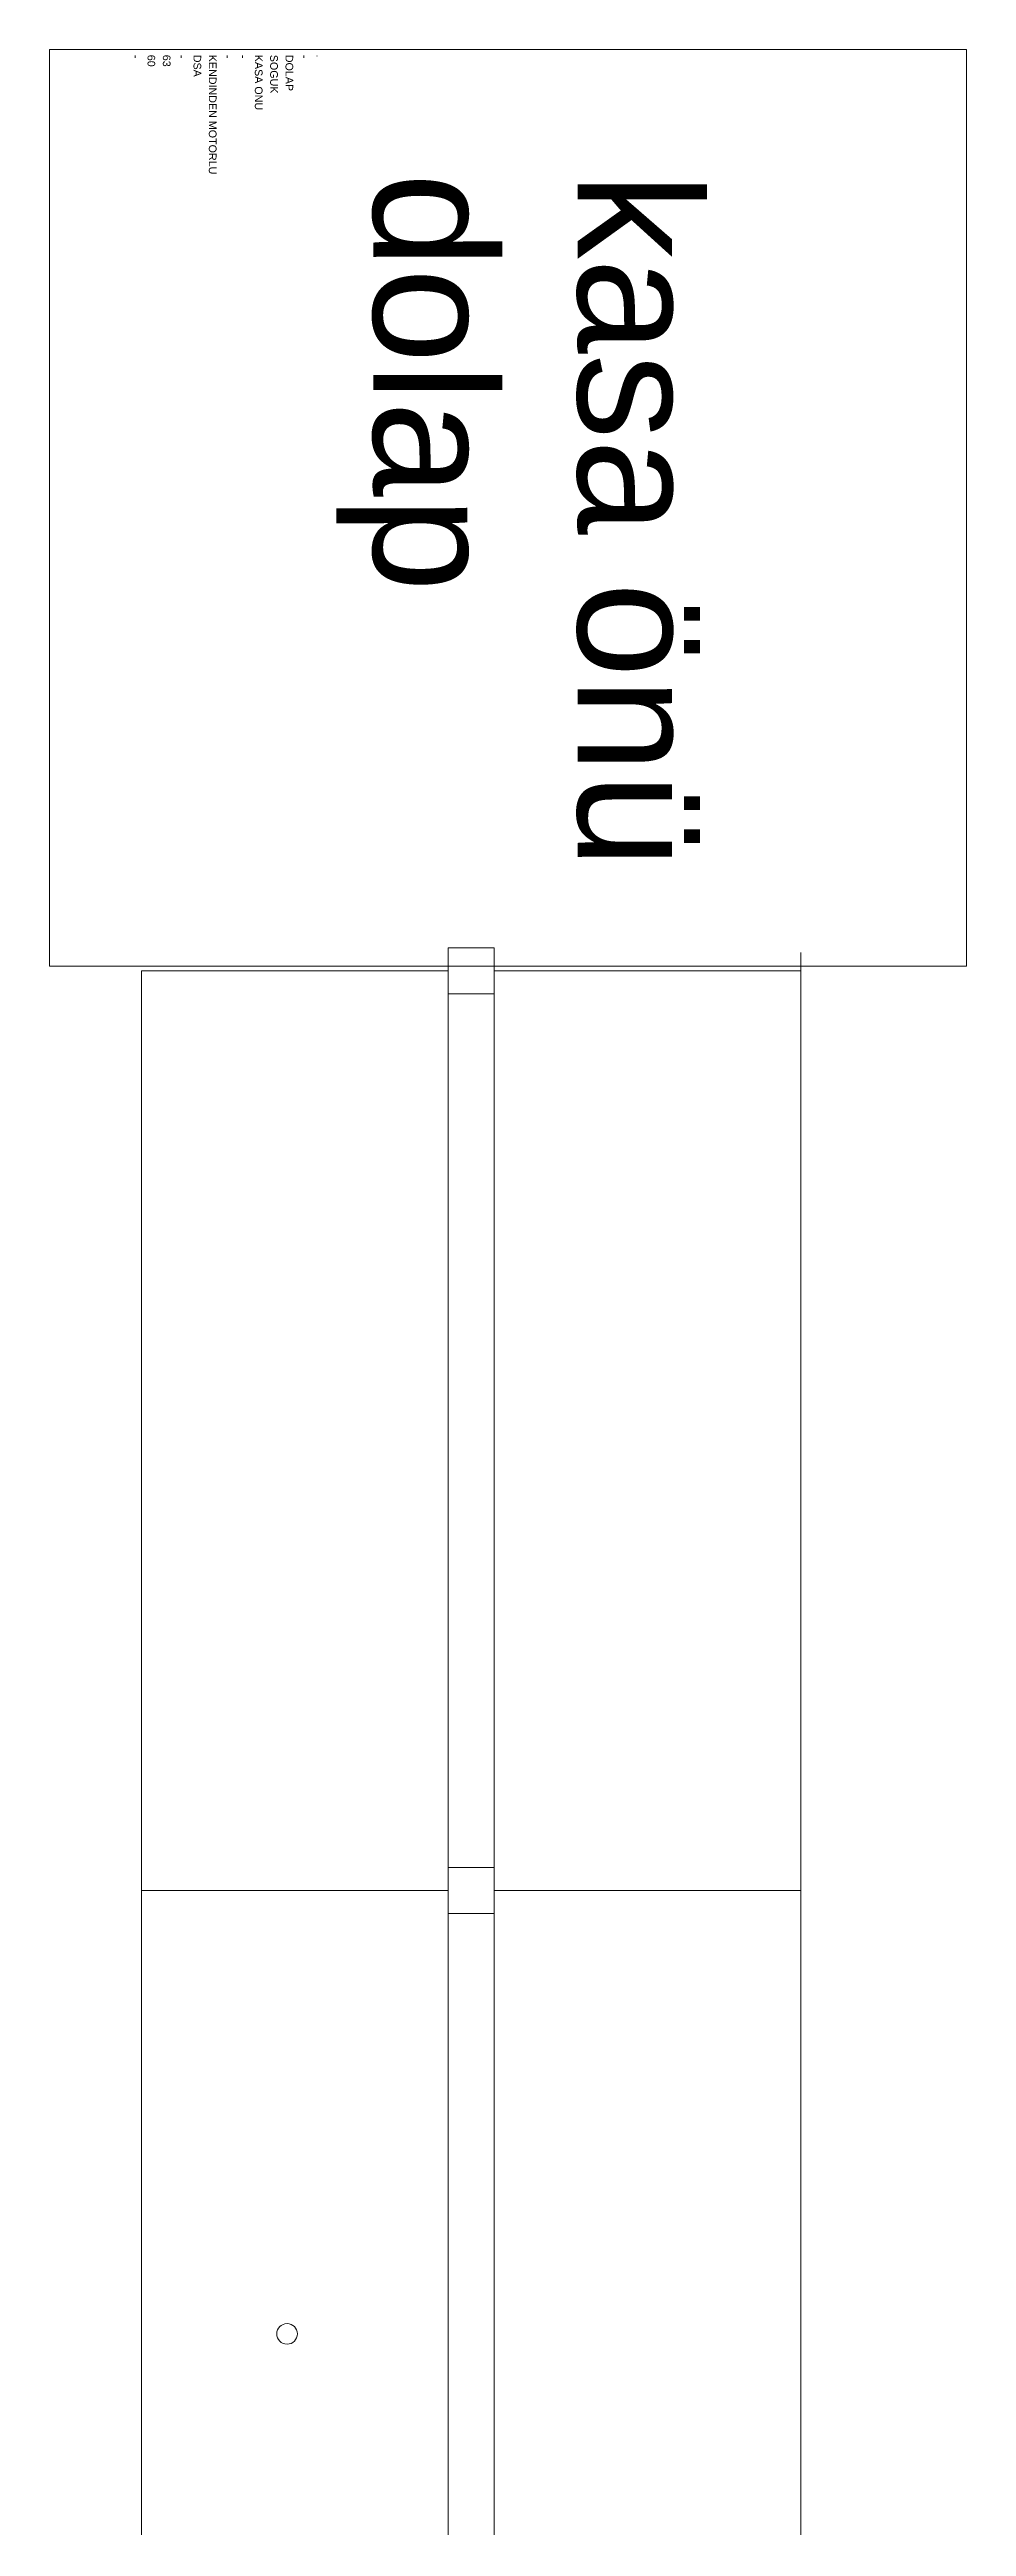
# Model space of a CAD drawing. Extents: x 2698 to 184165, y 3805 to 33846.
# Drawn here: x 162799 to 162858.8, y 29956.1 to 30117.7 of the extents above; entities that cross this region are included whole.
import ezdxf

# ---------------------------------------------------------------- set-up
doc = ezdxf.new("R2010")
doc.units = 0
doc.header["$LTSCALE"] = 2
doc.layers.get('0').update_dxf_attribs({"color": 252, "linetype": 'CONTINUOUS'})
doc.layers.add('_MCA-0-MIM', color=252, linetype='CONTINUOUS', lineweight=18)
doc.layers.add('Planogram', color=252, linetype='CONTINUOUS')
doc.styles.get("Standard").update_dxf_attribs({"font": 'arial.ttf'})

# ---------------------------------------------------------------- blocks, each defined once
blk = doc.blocks.new('kasa önü dolap')
at = {"color": 9}
blk.add_lwpolyline([(0, 0), (59.8, 0), (59.8, 59.8), (0, 59.8)], close=True, dxfattribs=at)
at = {"insert": (8.04, 42.45), "char_height": 8, "attachment_point": 1}
blk.add_mtext_dynamic_manual_height_columns('kasa önü\\Pdolap', width=68.7157, gutter_width=12.5, heights=[0], dxfattribs=at)
at = {"layer": 'Planogram'}
for tag, p, height in [('ALAN', (0.34, 16.39), 0.5), ('KILITLI', (0.34, 17.39), 0.1), ('ALT_TIP', (0.34, 14.39), 0.5), ('TIP', (0.34, 15.39), 0.5), ('TANIM', (0.34, 13.39), 0.5), ('ALT_TANIM', (0.34, 12.39), 0.5), ('KAPAK', (0.34, 11.39), 0.5), ('YAPI', (0.34, 10.39), 0.5), ('KULLANIM_SEKLI', (0.34, 9.39), 0.5), ('KULLANIM', (0.34, 8.39), 0.5), ('DERINLIK', (0.34, 7.39), 0.5), ('UZUNLUK', (0.34, 6.39), 0.5), ('YUKSEKLIK', (0.34, 5.39), 0.5)]:
    blk.add_attdef(tag, p, '', height=height, dxfattribs=at)
blk = doc.blocks.new('ZEMİN KAT')
for p, q in [((170251.55, 30059.12), (170254.55, 30059.12)), ((170251.55, 30059.12), (170254.55, 30059.12)), ((170251.55, 30056.12), (170251.55, 30059.12)), ((170251.55, 29996.12), (170251.55, 30059.12)), ((170254.55, 30056.12), (170254.55, 30059.12)), ((170254.55, 29996.12), (170254.55, 30059.12)), ((170274.55, 29997.62), (170274.55, 30058.82)), ((170231.55, 30057.62), (170251.55, 30057.62)), ((170231.55, 30057.62), (170251.55, 30057.62)), ((170231.55, 30057.62), (170231.55, 30057.62)), ((170231.55, 30057.62), (170251.55, 30057.62)), ((170231.55, 30057.62), (170251.55, 30057.62)), ((170231.55, 29997.62), (170231.55, 30057.62)), ((170254.55, 30057.62), (170274.55, 30057.62)), ((170254.55, 30057.62), (170274.55, 30057.62)), ((170254.55, 30057.62), (170274.55, 30057.62)), ((170254.55, 30057.62), (170274.55, 30057.62)), ((170274.55, 30057.62), (170274.55, 30057.62)), ((170251.55, 30056.12), (170254.55, 30056.12)), ((170251.55, 30056.12), (170254.55, 30056.12)), ((170251.55, 30056.12), (170254.55, 30056.12)), ((170251.55, 29999.12), (170254.55, 29999.12)), ((170251.55, 29999.12), (170254.55, 29999.12)), ((170251.55, 29996.12), (170251.55, 29999.12)), ((170251.55, 29936.12), (170251.55, 29999.12)), ((170251.55, 29999.12), (170254.55, 29999.12)), ((170254.55, 29996.12), (170254.55, 29999.12)), ((170254.55, 29936.12), (170254.55, 29999.12)), ((170231.55, 29997.62), (170251.55, 29997.62)), ((170231.55, 29997.62), (170251.55, 29997.62)), ((170231.55, 29997.62), (170251.55, 29997.62)), ((170231.55, 29997.62), (170251.55, 29997.62)), ((170231.55, 29937.62), (170231.55, 29997.62)), ((170231.55, 29997.62), (170251.55, 29997.62)), ((170254.55, 29997.62), (170274.55, 29997.62)), ((170254.55, 29997.62), (170274.55, 29997.62)), ((170254.55, 29997.62), (170274.55, 29997.62)), ((170254.55, 29997.62), (170274.55, 29997.62)), ((170254.55, 29997.62), (170274.55, 29997.62)), ((170274.55, 29937.62), (170274.55, 29998.82)), ((170274.55, 29997.62), (170274.55, 29997.62)), ((170251.55, 29996.12), (170254.55, 29996.12)), ((170251.55, 29996.12), (170254.55, 29996.12)), ((170251.55, 29996.12), (170254.55, 29996.12)), ((170254.55, 29996.12), (170251.55, 29996.12))]:
    blk.add_line(p, q)
blk.add_circle((170241.05, 29968.69), 0.672)
at = {"rotation": 270}
blk.add_blockref('kasa önü dolap', (170225.56, 30117.72), dxfattribs=at).add_auto_attribs({'ALAN': '-', 'KILITLI': 'H', 'YUKSEKLIK': '-', 'UZUNLUK': '60', 'DERINLIK': '63', 'KULLANIM': '-', 'KULLANIM_SEKLI': 'DSA', 'YAPI': 'KENDINDEN MOTORLU', 'KAPAK': '-', 'ALT_TANIM': '-', 'TANIM': 'KASA ONU', 'ALT_TIP': 'SOGUK', 'TIP': 'DOLAP'})
for tag, p in [('PLN_ID', (172923.07, 31560.21)), ('FORMAT', (174194.75, 31176.9)), ('UNITE_SAYISI', (174194.95, 31176.65)), ('PLANOGRAM_ADI', (174195.28, 31176.24)), ('GRUP', (174195.11, 31176.44)), ('PLN_ID', (173932.96, 31088.8)), ('FORMAT', (173764.03, 30846.27)), ('UNITE_SAYISI', (173764.22, 30846.03)), ('GRUP', (173764.39, 30845.81)), ('PLANOGRAM_ADI', (173764.55, 30845.61)), ('PLN_ID', (173765.43, 30824.23)), ('PLN_ID', (173999.9, 30002.66)), ('FORMAT', (170580.58, 29917.48)), ('UNITE_SAYISI', (170580.78, 29917.24)), ('GRUP', (170580.94, 29917.03)), ('PLANOGRAM_ADI', (170581.11, 29916.83)), ('PLN_ID', (170581.99, 29895.45)), ('FORMAT', (169488.77, 29510.59)), ('UNITE_SAYISI', (169488.97, 29510.35)), ('PLANOGRAM_ADI', (169489.3, 29509.94)), ('GRUP', (169489.13, 29510.13)), ('PLN_ID', (169490.17, 29488.55)), ('FORMAT', (173143.41, 29324.4)), ('UNITE_SAYISI', (173143.61, 29324.16)), ('GRUP', (173143.77, 29323.95)), ('PLANOGRAM_ADI', (173143.94, 29323.75)), ('PLN_ID', (173144.81, 29302.36))]:
    blk.add_attdef(tag, p, '', height=0.162, rotation=35.4182)
at = {"color": 252}
for tag, p in [('FORMAT', (173517.63, 30361.88)), ('UNITE_SAYISI', (173517.82, 30361.64)), ('GRUP', (173517.99, 30361.43)), ('PLANOGRAM_ADI', (173518.15, 30361.23)), ('PLN_ID', (173519.03, 30339.85)), ('FORMAT', (174014.71, 29571.22)), ('UNITE_SAYISI', (174014.9, 29570.97)), ('GRUP', (174015.07, 29570.76)), ('PLANOGRAM_ADI', (174015.23, 29570.56)), ('PLN_ID', (174016.11, 29549.18))]:
    blk.add_attdef(tag, p, '', height=0.162, rotation=35.4182, dxfattribs=at)
at = {"layer": 'Planogram'}
for tag, p, height, rotation in [('YUKSEKLIK', (172905.05, 31699.57), 0.5, 180), ('YUKSEKLIK', (173410.05, 31699.57), 0.5, 180), ('UZUNLUK', (172905.05, 31698.57), 0.5, 180), ('DERINLIK', (172905.05, 31697.57), 0.5, 180), ('UZUNLUK', (173410.05, 31698.57), 0.5, 180), ('DERINLIK', (173410.05, 31697.57), 0.5, 180), ('KULLANIM_SEKLI', (172905.05, 31695.57), 0.5, 180), ('KULLANIM', (172905.05, 31696.57), 0.5, 180), ('KULLANIM_SEKLI', (173410.05, 31695.57), 0.5, 180), ('KULLANIM', (173410.05, 31696.57), 0.5, 180), ('YAPI', (172905.05, 31694.57), 0.5, 180), ('YAPI', (173410.05, 31694.57), 0.5, 180), ('ALT_TANIM', (172905.05, 31692.57), 0.5, 180), ('KAPAK', (172905.05, 31693.57), 0.5, 180), ('ALT_TANIM', (173410.05, 31692.57), 0.5, 180), ('KAPAK', (173410.05, 31693.57), 0.5, 180), ('TANIM', (172905.05, 31691.57), 0.5, 180), ('TANIM', (173410.05, 31691.57), 0.5, 180), ('ALT_TIP', (172905.05, 31690.57), 0.5, 180), ('TIP', (172905.05, 31689.57), 0.5, 180), ('ALT_TIP', (173410.05, 31690.57), 0.5, 180), ('TIP', (173410.05, 31689.57), 0.5, 180), ('ALAN', (172905.05, 31688.57), 0.5, 180), ('ALAN', (173410.05, 31688.57), 0.5, 180), ('KILITLI', (172905.05, 31687.57), 0.1, 180), ('KILITLI', (173410.05, 31687.57), 0.1, 180), ('YUKSEKLIK', (173413.39, 31616), 0.5, 270), ('UZUNLUK', (173414.39, 31616), 0.5, 270), ('DERINLIK', (173415.39, 31616), 0.5, 270), ('KULLANIM', (173416.39, 31616), 0.5, 270), ('KULLANIM_SEKLI', (173417.39, 31616), 0.5, 270), ('YAPI', (173418.39, 31616), 0.5, 270), ('KAPAK', (173419.39, 31616), 0.5, 270), ('ALT_TANIM', (173420.39, 31616), 0.5, 270), ('TANIM', (173421.39, 31616), 0.5, 270), ('ALT_TIP', (173422.39, 31616), 0.5, 270), ('TIP', (173423.39, 31616), 0.5, 270), ('ALAN', (173424.39, 31616), 0.5, 270), ('KILITLI', (173425.39, 31616), 0.1, 270), ('YUKSEKLIK', (173511.98, 31599.42), 0.5, 180), ('YUKSEKLIK', (174141.98, 31599.42), 0.5, 180), ('UZUNLUK', (173511.98, 31598.42), 0.5, 180), ('DERINLIK', (173511.98, 31597.42), 0.5, 180), ('UZUNLUK', (174141.98, 31598.42), 0.5, 180), ('DERINLIK', (174141.98, 31597.42), 0.5, 180), ('KULLANIM_SEKLI', (173511.98, 31595.42), 0.5, 180), ('KULLANIM', (173511.98, 31596.42), 0.5, 180), ('KULLANIM_SEKLI', (174141.98, 31595.42), 0.5, 180), ('KULLANIM', (174141.98, 31596.42), 0.5, 180), ('YAPI', (173511.98, 31594.42), 0.5, 180), ('YAPI', (174141.98, 31594.42), 0.5, 180), ('ALT_TANIM', (173511.98, 31592.42), 0.5, 180), ('KAPAK', (173511.98, 31593.42), 0.5, 180), ('ALT_TANIM', (174141.98, 31592.42), 0.5, 180), ('KAPAK', (174141.98, 31593.42), 0.5, 180), ('TANIM', (173511.98, 31591.42), 0.5, 180), ('TANIM', (174141.98, 31591.42), 0.5, 180), ('ALT_TIP', (173511.98, 31590.42), 0.5, 180), ('TIP', (173511.98, 31589.42), 0.5, 180), ('ALT_TIP', (174141.98, 31590.42), 0.5, 180), ('TIP', (174141.98, 31589.42), 0.5, 180), ('ALAN', (173511.98, 31588.42), 0.5, 180), ('ALAN', (174141.98, 31588.42), 0.5, 180), ('KILITLI', (173511.98, 31587.42), 0.1, 180), ('KILITLI', (174141.98, 31587.42), 0.1, 180), ('YUKSEKLIK', (173413.39, 31517), 0.5, 270), ('UZUNLUK', (173414.39, 31517), 0.5, 270), ('DERINLIK', (173415.39, 31517), 0.5, 270), ('KULLANIM', (173416.39, 31517), 0.5, 270), ('KULLANIM_SEKLI', (173417.39, 31517), 0.5, 270), ('YAPI', (173418.39, 31517), 0.5, 270), ('KAPAK', (173419.39, 31517), 0.5, 270), ('ALT_TANIM', (173420.39, 31517), 0.5, 270), ('TANIM', (173421.39, 31517), 0.5, 270), ('ALT_TIP', (173422.39, 31517), 0.5, 270), ('TIP', (173423.39, 31517), 0.5, 270), ('ALAN', (173424.39, 31517), 0.5, 270), ('KILITLI', (173425.39, 31517), 0.1, 270), ('YUKSEKLIK', (174167.32, 31514.11), 0.5, 270), ('UZUNLUK', (174168.32, 31514.11), 0.5, 270), ('DERINLIK', (174169.32, 31514.11), 0.5, 270), ('KULLANIM', (174170.32, 31514.11), 0.5, 270), ('KULLANIM_SEKLI', (174171.32, 31514.11), 0.5, 270), ('YAPI', (174172.32, 31514.11), 0.5, 270), ('KAPAK', (174173.32, 31514.11), 0.5, 270), ('ALT_TANIM', (174174.32, 31514.11), 0.5, 270), ('TANIM', (174175.32, 31514.11), 0.5, 270), ('ALT_TIP', (174176.32, 31514.11), 0.5, 270), ('TIP', (174177.32, 31514.11), 0.5, 270), ('ALAN', (174178.32, 31514.11), 0.5, 270), ('KILITLI', (174179.32, 31514.11), 0.1, 270), ('KULLANIM_SEKLI', (174251.9, 31259.11), 0.5, 90), ('ALT_TANIM', (174248.9, 31259.11), 0.5, 90), ('YUKSEKLIK', (174255.9, 31259.11), 0.5, 90), ('ALT_TIP', (174246.9, 31259.11), 0.5, 90), ('TANIM', (174247.9, 31259.11), 0.5, 90), ('KAPAK', (174249.9, 31259.11), 0.5, 90), ('KULLANIM', (174252.9, 31259.11), 0.5, 90), ('DERINLIK', (174253.9, 31259.11), 0.5, 90), ('UZUNLUK', (174254.9, 31259.11), 0.5, 90), ('KILITLI', (174243.9, 31259.11), 0.1, 90), ('ALAN', (174244.9, 31259.11), 0.5, 90), ('TIP', (174245.9, 31259.11), 0.5, 90), ('YAPI', (174250.9, 31259.11), 0.5, 90), ('KULLANIM_SEKLI', (173992.31, 30934.24), 0.5, 90), ('ALT_TANIM', (173989.31, 30934.24), 0.5, 90), ('YUKSEKLIK', (173996.31, 30934.24), 0.5, 90), ('ALT_TIP', (173987.31, 30934.24), 0.5, 90), ('TANIM', (173988.31, 30934.24), 0.5, 90), ('KAPAK', (173990.31, 30934.24), 0.5, 90), ('KULLANIM', (173993.31, 30934.24), 0.5, 90), ('DERINLIK', (173994.31, 30934.24), 0.5, 90), ('UZUNLUK', (173995.31, 30934.24), 0.5, 90), ('KILITLI', (173984.31, 30934.24), 0.1, 90), ('ALAN', (173985.31, 30934.24), 0.5, 90), ('TIP', (173986.31, 30934.24), 0.5, 90), ('YAPI', (173991.31, 30934.24), 0.5, 90), ('YUKSEKLIK', (173907.74, 30934.24), 0.5, 270), ('UZUNLUK', (173908.74, 30934.24), 0.5, 270), ('DERINLIK', (173909.74, 30934.24), 0.5, 270), ('KULLANIM', (173910.74, 30934.24), 0.5, 270), ('KULLANIM_SEKLI', (173911.74, 30934.24), 0.5, 270), ('YAPI', (173912.74, 30934.24), 0.5, 270), ('KAPAK', (173913.74, 30934.24), 0.5, 270), ('ALT_TANIM', (173914.74, 30934.24), 0.5, 270), ('TANIM', (173915.74, 30934.24), 0.5, 270), ('ALT_TIP', (173916.74, 30934.24), 0.5, 270), ('TIP', (173917.74, 30934.24), 0.5, 270), ('ALAN', (173918.74, 30934.24), 0.5, 270), ('KILITLI', (173919.74, 30934.24), 0.1, 270), ('YUKSEKLIK', (169421.81, 30001.88), 0.5, 270), ('UZUNLUK', (169422.81, 30001.88), 0.5, 270), ('DERINLIK', (169423.81, 30001.88), 0.5, 270), ('KULLANIM', (169424.81, 30001.88), 0.5, 270), ('KULLANIM_SEKLI', (169425.81, 30001.88), 0.5, 270), ('YAPI', (169426.81, 30001.88), 0.5, 270), ('KAPAK', (169427.81, 30001.88), 0.5, 270), ('ALT_TANIM', (169428.81, 30001.88), 0.5, 270), ('TANIM', (169429.81, 30001.88), 0.5, 270), ('ALT_TIP', (169430.81, 30001.88), 0.5, 270), ('TIP', (169431.81, 30001.88), 0.5, 270), ('ALAN', (169432.81, 30001.88), 0.5, 270), ('KILITLI', (169433.81, 30001.88), 0.1, 270), ('YUKSEKLIK', (169420.38, 29996.88), 0.5, 270), ('UZUNLUK', (169421.38, 29996.88), 0.5, 270), ('DERINLIK', (169422.38, 29996.88), 0.5, 270), ('KULLANIM', (169423.38, 29996.88), 0.5, 270), ('KULLANIM_SEKLI', (169424.38, 29996.88), 0.5, 270), ('YAPI', (169425.38, 29996.88), 0.5, 270), ('KAPAK', (169426.38, 29996.88), 0.5, 270), ('ALT_TANIM', (169427.38, 29996.88), 0.5, 270), ('TANIM', (169428.38, 29996.88), 0.5, 270), ('ALT_TIP', (169429.38, 29996.88), 0.5, 270), ('TIP', (169430.38, 29996.88), 0.5, 270), ('ALAN', (169431.38, 29996.88), 0.5, 270), ('KILITLI', (169432.38, 29996.88), 0.1, 270), ('YUKSEKLIK', (169420.38, 29746.88), 0.5, 270), ('YAPI', (169425.38, 29746.88), 0.5, 270), ('ALT_TANIM', (169427.38, 29746.88), 0.5, 270), ('TANIM', (169428.38, 29746.88), 0.5, 270), ('ALT_TIP', (169429.38, 29746.88), 0.5, 270), ('TIP', (169430.38, 29746.88), 0.5, 270), ('ALAN', (169431.38, 29746.88), 0.5, 270), ('KILITLI', (169432.38, 29746.88), 0.1, 270), ('UZUNLUK', (169421.38, 29746.88), 0.5, 270), ('DERINLIK', (169422.38, 29746.88), 0.5, 270), ('KULLANIM', (169423.38, 29746.88), 0.5, 270), ('KULLANIM_SEKLI', (169424.38, 29746.88), 0.5, 270), ('KAPAK', (169426.38, 29746.88), 0.5, 270), ('YUKSEKLIK', (169421.81, 29496.88), 0.5, 270), ('UZUNLUK', (169422.81, 29496.88), 0.5, 270), ('DERINLIK', (169423.81, 29496.88), 0.5, 270), ('KULLANIM', (169424.81, 29496.88), 0.5, 270), ('KULLANIM_SEKLI', (169425.81, 29496.88), 0.5, 270), ('YAPI', (169426.81, 29496.88), 0.5, 270), ('KAPAK', (169427.81, 29496.88), 0.5, 270), ('ALT_TANIM', (169428.81, 29496.88), 0.5, 270), ('TANIM', (169429.81, 29496.88), 0.5, 270), ('ALT_TIP', (169430.81, 29496.88), 0.5, 270), ('TIP', (169431.81, 29496.88), 0.5, 270), ('ALAN', (169432.81, 29496.88), 0.5, 270), ('KILITLI', (169433.81, 29496.88), 0.1, 270)]:
    blk.add_attdef(tag, p, '', height=height, rotation=rotation, dxfattribs=at)
for tag, p, height in [('KILITLI', (173761.98, 31527.63), 0.1), ('ALAN', (173761.98, 31526.63), 0.5), ('TIP', (173761.98, 31525.63), 0.5), ('ALT_TIP', (173761.98, 31524.63), 0.5), ('KILITLI', (173511.98, 31522.85), 0.1), ('ALT_TANIM', (173761.98, 31522.63), 0.5), ('TANIM', (173761.98, 31523.63), 0.5), ('ALAN', (173511.98, 31521.85), 0.5), ('TIP', (173511.98, 31520.85), 0.5), ('KAPAK', (173761.98, 31521.63), 0.5), ('ALT_TIP', (173511.98, 31519.85), 0.5), ('YAPI', (173761.98, 31520.63), 0.5), ('KULLANIM_SEKLI', (173761.98, 31519.63), 0.5), ('ALT_TANIM', (173511.98, 31517.85), 0.5), ('TANIM', (173511.98, 31518.85), 0.5), ('KULLANIM', (173761.98, 31518.63), 0.5), ('DERINLIK', (173761.98, 31517.63), 0.5), ('YAPI', (173511.98, 31515.85), 0.5), ('KAPAK', (173511.98, 31516.85), 0.5), ('UZUNLUK', (173761.98, 31516.63), 0.5), ('KULLANIM_SEKLI', (173511.98, 31514.85), 0.5), ('YUKSEKLIK', (173761.98, 31515.63), 0.5), ('KULLANIM', (173511.98, 31513.85), 0.5), ('DERINLIK', (173511.98, 31512.85), 0.5), ('UZUNLUK', (173511.98, 31511.85), 0.5), ('YUKSEKLIK', (173511.98, 31510.85), 0.5), ('ALAN', (173279.27, 29266.91), 0.5), ('KILITLI', (173279.27, 29267.91), 0.1), ('ALT_TIP', (173279.27, 29264.91), 0.5), ('TIP', (173279.27, 29265.91), 0.5), ('TANIM', (173279.27, 29263.91), 0.5), ('ALT_TANIM', (173279.27, 29262.91), 0.5), ('KAPAK', (173279.27, 29261.91), 0.5), ('YAPI', (173279.27, 29260.91), 0.5), ('KULLANIM_SEKLI', (173279.27, 29259.91), 0.5), ('KULLANIM', (173279.27, 29258.91), 0.5), ('DERINLIK', (173279.27, 29257.91), 0.5), ('UZUNLUK', (173279.27, 29256.91), 0.5), ('YUKSEKLIK', (173279.27, 29255.91), 0.5)]:
    blk.add_attdef(tag, p, '', height=height, dxfattribs=at)
at = {"layer": 'Planogram', "color": 252}
for tag, p, height in [('ALAN', (173023.25, 31229.96), 0.5), ('KILITLI', (173023.25, 31230.96), 0.1), ('ALAN', (173383.38, 31229.96), 0.5), ('KILITLI', (173383.38, 31230.96), 0.1), ('TIP', (173023.25, 31228.96), 0.5), ('TIP', (173383.38, 31228.96), 0.5), ('ALT_TIP', (173023.25, 31227.96), 0.5), ('TANIM', (173023.25, 31226.96), 0.5), ('ALT_TIP', (173383.38, 31227.96), 0.5), ('TANIM', (173383.38, 31226.96), 0.5), ('ALT_TANIM', (173023.25, 31225.96), 0.5), ('ALT_TANIM', (173383.38, 31225.96), 0.5), ('YAPI', (173023.25, 31223.96), 0.5), ('KAPAK', (173023.25, 31224.96), 0.5), ('YAPI', (173383.38, 31223.96), 0.5), ('KAPAK', (173383.38, 31224.96), 0.5), ('KULLANIM_SEKLI', (173023.25, 31222.96), 0.5), ('KULLANIM', (173023.25, 31221.96), 0.5), ('KULLANIM_SEKLI', (173383.38, 31222.96), 0.5), ('KULLANIM', (173383.38, 31221.96), 0.5), ('DERINLIK', (173023.25, 31220.96), 0.5), ('DERINLIK', (173383.38, 31220.96), 0.5), ('YUKSEKLIK', (173023.25, 31218.96), 0.5), ('UZUNLUK', (173023.25, 31219.96), 0.5), ('YUKSEKLIK', (173383.38, 31218.96), 0.5), ('UZUNLUK', (173383.38, 31219.96), 0.5), ('KILITLI', (173023.25, 30404.96), 0.1), ('ALAN', (173023.25, 30403.96), 0.5), ('TIP', (173023.25, 30402.96), 0.5), ('ALT_TIP', (173023.25, 30401.96), 0.5), ('TANIM', (173023.25, 30400.96), 0.5), ('ALT_TANIM', (173023.25, 30399.96), 0.5), ('YAPI', (173023.25, 30397.96), 0.5), ('KAPAK', (173023.25, 30398.96), 0.5), ('KULLANIM_SEKLI', (173023.25, 30396.96), 0.5), ('KULLANIM', (173023.25, 30395.96), 0.5), ('DERINLIK', (173023.25, 30394.96), 0.5), ('YUKSEKLIK', (173023.25, 30392.96), 0.5), ('UZUNLUK', (173023.25, 30393.96), 0.5), ('ALAN', (173385.25, 30353.96), 0.5), ('KILITLI', (173385.25, 30354.96), 0.1), ('TIP', (173385.25, 30352.96), 0.5), ('ALT_TIP', (173385.25, 30351.96), 0.5), ('TANIM', (173385.25, 30350.96), 0.5), ('ALT_TANIM', (173385.25, 30349.96), 0.5), ('YAPI', (173385.25, 30347.96), 0.5), ('KAPAK', (173385.25, 30348.96), 0.5), ('KULLANIM_SEKLI', (173385.25, 30346.96), 0.5), ('KULLANIM', (173385.25, 30345.96), 0.5), ('DERINLIK', (173385.25, 30344.96), 0.5), ('YUKSEKLIK', (173385.25, 30342.96), 0.5), ('UZUNLUK', (173385.25, 30343.96), 0.5)]:
    blk.add_attdef(tag, p, '', height=height, dxfattribs=at)
for tag, p, height, rotation in [('YUKSEKLIK', (173386.68, 31217.53), 0.5, 270), ('UZUNLUK', (173387.68, 31217.53), 0.5, 270), ('DERINLIK', (173388.68, 31217.53), 0.5, 270), ('KULLANIM', (173389.68, 31217.53), 0.5, 270), ('KULLANIM_SEKLI', (173390.68, 31217.53), 0.5, 270), ('YAPI', (173391.68, 31217.53), 0.5, 270), ('KAPAK', (173392.68, 31217.53), 0.5, 270), ('ALT_TANIM', (173393.68, 31217.53), 0.5, 270), ('TANIM', (173394.68, 31217.53), 0.5, 270), ('ALT_TIP', (173395.68, 31217.53), 0.5, 270), ('TIP', (173396.68, 31217.53), 0.5, 270), ('ALAN', (173397.68, 31217.53), 0.5, 270), ('KILITLI', (173398.68, 31217.53), 0.1, 270), ('KULLANIM_SEKLI', (173103.83, 31032.53), 0.5, 90), ('KULLANIM_SEKLI', (173202.83, 31032.53), 0.5, 90), ('YUKSEKLIK', (173107.83, 31032.53), 0.5, 90), ('YUKSEKLIK', (173206.83, 31032.53), 0.5, 90), ('ALT_TIP', (173098.83, 31032.53), 0.5, 90), ('ALT_TANIM', (173100.83, 31032.53), 0.5, 90), ('KAPAK', (173101.83, 31032.53), 0.5, 90), ('KULLANIM', (173104.83, 31032.53), 0.5, 90), ('DERINLIK', (173105.83, 31032.53), 0.5, 90), ('UZUNLUK', (173106.83, 31032.53), 0.5, 90), ('ALT_TIP', (173197.83, 31032.53), 0.5, 90), ('ALT_TANIM', (173199.83, 31032.53), 0.5, 90), ('KAPAK', (173200.83, 31032.53), 0.5, 90), ('KULLANIM', (173203.83, 31032.53), 0.5, 90), ('DERINLIK', (173204.83, 31032.53), 0.5, 90), ('UZUNLUK', (173205.83, 31032.53), 0.5, 90), ('ALAN', (173096.83, 31032.53), 0.5, 90), ('TIP', (173097.83, 31032.53), 0.5, 90), ('TANIM', (173099.83, 31032.53), 0.5, 90), ('YAPI', (173102.83, 31032.53), 0.5, 90), ('ALAN', (173195.83, 31032.53), 0.5, 90), ('TIP', (173196.83, 31032.53), 0.5, 90), ('TANIM', (173198.83, 31032.53), 0.5, 90), ('YAPI', (173201.83, 31032.53), 0.5, 90), ('KILITLI', (173095.83, 31032.53), 0.1, 90), ('KILITLI', (173194.83, 31032.53), 0.1, 90), ('YUKSEKLIK', (173386.68, 31007.53), 0.5, 270), ('UZUNLUK', (173387.68, 31007.53), 0.5, 270), ('DERINLIK', (173388.68, 31007.53), 0.5, 270), ('KULLANIM', (173389.68, 31007.53), 0.5, 270), ('KULLANIM_SEKLI', (173390.68, 31007.53), 0.5, 270), ('YAPI', (173391.68, 31007.53), 0.5, 270), ('KAPAK', (173392.68, 31007.53), 0.5, 270), ('ALT_TANIM', (173393.68, 31007.53), 0.5, 270), ('TANIM', (173394.68, 31007.53), 0.5, 270), ('ALT_TIP', (173395.68, 31007.53), 0.5, 270), ('TIP', (173396.68, 31007.53), 0.5, 270), ('ALAN', (173397.68, 31007.53), 0.5, 270), ('KILITLI', (173398.68, 31007.53), 0.1, 270), ('KULLANIM_SEKLI', (173564.83, 30868.53), 0.5, 90), ('ALT_TANIM', (173561.83, 30868.53), 0.5, 90), ('KULLANIM', (173565.83, 30868.53), 0.5, 90), ('DERINLIK', (173566.83, 30868.53), 0.5, 90), ('UZUNLUK', (173567.83, 30868.53), 0.5, 90), ('YUKSEKLIK', (173568.83, 30868.53), 0.5, 90), ('ALAN', (173557.83, 30868.53), 0.5, 90), ('ALT_TIP', (173559.83, 30868.53), 0.5, 90), ('TANIM', (173560.83, 30868.53), 0.5, 90), ('KAPAK', (173562.83, 30868.53), 0.5, 90), ('YAPI', (173563.83, 30868.53), 0.5, 90), ('YUKSEKLIK', (173485.68, 30868.53), 0.5, 270), ('UZUNLUK', (173486.68, 30868.53), 0.5, 270), ('DERINLIK', (173487.68, 30868.53), 0.5, 270), ('KULLANIM', (173488.68, 30868.53), 0.5, 270), ('KULLANIM_SEKLI', (173489.68, 30868.53), 0.5, 270), ('YAPI', (173490.68, 30868.53), 0.5, 270), ('KAPAK', (173491.68, 30868.53), 0.5, 270), ('ALT_TANIM', (173492.68, 30868.53), 0.5, 270), ('TANIM', (173493.68, 30868.53), 0.5, 270), ('ALT_TIP', (173494.68, 30868.53), 0.5, 270), ('TIP', (173495.68, 30868.53), 0.5, 270), ('ALAN', (173496.68, 30868.53), 0.5, 270), ('KILITLI', (173497.68, 30868.53), 0.1, 270), ('KILITLI', (173556.83, 30868.53), 0.1, 90), ('TIP', (173558.83, 30868.53), 0.5, 90), ('KULLANIM_SEKLI', (173103.83, 30847.53), 0.5, 90), ('KULLANIM_SEKLI', (173202.83, 30847.53), 0.5, 90), ('ALT_TANIM', (173100.83, 30847.53), 0.5, 90), ('KULLANIM', (173104.83, 30847.53), 0.5, 90), ('DERINLIK', (173105.83, 30847.53), 0.5, 90), ('UZUNLUK', (173106.83, 30847.53), 0.5, 90), ('YUKSEKLIK', (173107.83, 30847.53), 0.5, 90), ('ALT_TANIM', (173199.83, 30847.53), 0.5, 90), ('KULLANIM', (173203.83, 30847.53), 0.5, 90), ('DERINLIK', (173204.83, 30847.53), 0.5, 90), ('UZUNLUK', (173205.83, 30847.53), 0.5, 90), ('YUKSEKLIK', (173206.83, 30847.53), 0.5, 90), ('ALAN', (173096.83, 30847.53), 0.5, 90), ('ALT_TIP', (173098.83, 30847.53), 0.5, 90), ('TANIM', (173099.83, 30847.53), 0.5, 90), ('KAPAK', (173101.83, 30847.53), 0.5, 90), ('YAPI', (173102.83, 30847.53), 0.5, 90), ('ALAN', (173195.83, 30847.53), 0.5, 90), ('ALT_TIP', (173197.83, 30847.53), 0.5, 90), ('TANIM', (173198.83, 30847.53), 0.5, 90), ('KAPAK', (173200.83, 30847.53), 0.5, 90), ('YAPI', (173201.83, 30847.53), 0.5, 90), ('KILITLI', (173095.83, 30847.53), 0.1, 90), ('TIP', (173097.83, 30847.53), 0.5, 90), ('KILITLI', (173194.83, 30847.53), 0.1, 90), ('TIP', (173196.83, 30847.53), 0.5, 90), ('KULLANIM_SEKLI', (173103.83, 30662.53), 0.5, 90), ('KULLANIM_SEKLI', (173202.83, 30662.53), 0.5, 90), ('YUKSEKLIK', (173107.83, 30662.53), 0.5, 90), ('YUKSEKLIK', (173206.83, 30662.53), 0.5, 90), ('ALT_TIP', (173098.83, 30662.53), 0.5, 90), ('ALT_TANIM', (173100.83, 30662.53), 0.5, 90), ('KAPAK', (173101.83, 30662.53), 0.5, 90), ('KULLANIM', (173104.83, 30662.53), 0.5, 90), ('DERINLIK', (173105.83, 30662.53), 0.5, 90), ('UZUNLUK', (173106.83, 30662.53), 0.5, 90), ('ALT_TIP', (173197.83, 30662.53), 0.5, 90), ('ALT_TANIM', (173199.83, 30662.53), 0.5, 90), ('KAPAK', (173200.83, 30662.53), 0.5, 90), ('KULLANIM', (173203.83, 30662.53), 0.5, 90), ('DERINLIK', (173204.83, 30662.53), 0.5, 90), ('UZUNLUK', (173205.83, 30662.53), 0.5, 90), ('ALAN', (173096.83, 30662.53), 0.5, 90), ('TIP', (173097.83, 30662.53), 0.5, 90), ('TANIM', (173099.83, 30662.53), 0.5, 90), ('YAPI', (173102.83, 30662.53), 0.5, 90), ('ALAN', (173195.83, 30662.53), 0.5, 90), ('TIP', (173196.83, 30662.53), 0.5, 90), ('TANIM', (173198.83, 30662.53), 0.5, 90), ('YAPI', (173201.83, 30662.53), 0.5, 90), ('KILITLI', (173095.83, 30662.53), 0.1, 90), ('KILITLI', (173194.83, 30662.53), 0.1, 90), ('YUKSEKLIK', (173485.68, 30658.53), 0.5, 270), ('UZUNLUK', (173486.68, 30658.53), 0.5, 270), ('DERINLIK', (173487.68, 30658.53), 0.5, 270), ('KULLANIM', (173488.68, 30658.53), 0.5, 270), ('KULLANIM_SEKLI', (173489.68, 30658.53), 0.5, 270), ('YAPI', (173490.68, 30658.53), 0.5, 270), ('KAPAK', (173491.68, 30658.53), 0.5, 270), ('ALT_TANIM', (173492.68, 30658.53), 0.5, 270), ('TANIM', (173493.68, 30658.53), 0.5, 270), ('ALT_TIP', (173494.68, 30658.53), 0.5, 270), ('TIP', (173495.68, 30658.53), 0.5, 270), ('ALAN', (173496.68, 30658.53), 0.5, 270), ('KILITLI', (173497.68, 30658.53), 0.1, 270), ('KULLANIM_SEKLI', (173465.83, 30612.53), 0.5, 90), ('ALT_TANIM', (173462.83, 30612.53), 0.5, 90), ('YUKSEKLIK', (173469.83, 30612.53), 0.5, 90), ('ALT_TIP', (173460.83, 30612.53), 0.5, 90), ('TANIM', (173461.83, 30612.53), 0.5, 90), ('KAPAK', (173463.83, 30612.53), 0.5, 90), ('KULLANIM', (173466.83, 30612.53), 0.5, 90), ('DERINLIK', (173467.83, 30612.53), 0.5, 90), ('UZUNLUK', (173468.83, 30612.53), 0.5, 90), ('ALAN', (173458.83, 30612.53), 0.5, 90), ('TIP', (173459.83, 30612.53), 0.5, 90), ('YAPI', (173464.83, 30612.53), 0.5, 90), ('KILITLI', (173457.83, 30612.53), 0.1, 90), ('KULLANIM_SEKLI', (173103.83, 30477.53), 0.5, 90), ('KULLANIM_SEKLI', (173202.83, 30477.53), 0.5, 90), ('ALT_TANIM', (173100.83, 30477.53), 0.5, 90), ('KULLANIM', (173104.83, 30477.53), 0.5, 90), ('DERINLIK', (173105.83, 30477.53), 0.5, 90), ('UZUNLUK', (173106.83, 30477.53), 0.5, 90), ('YUKSEKLIK', (173107.83, 30477.53), 0.5, 90), ('ALT_TANIM', (173199.83, 30477.53), 0.5, 90), ('KULLANIM', (173203.83, 30477.53), 0.5, 90), ('DERINLIK', (173204.83, 30477.53), 0.5, 90), ('UZUNLUK', (173205.83, 30477.53), 0.5, 90), ('YUKSEKLIK', (173206.83, 30477.53), 0.5, 90), ('ALAN', (173096.83, 30477.53), 0.5, 90), ('ALT_TIP', (173098.83, 30477.53), 0.5, 90), ('TANIM', (173099.83, 30477.53), 0.5, 90), ('KAPAK', (173101.83, 30477.53), 0.5, 90), ('YAPI', (173102.83, 30477.53), 0.5, 90), ('ALAN', (173195.83, 30477.53), 0.5, 90), ('ALT_TIP', (173197.83, 30477.53), 0.5, 90), ('TANIM', (173198.83, 30477.53), 0.5, 90), ('KAPAK', (173200.83, 30477.53), 0.5, 90), ('YAPI', (173201.83, 30477.53), 0.5, 90), ('KILITLI', (173095.83, 30477.53), 0.1, 90), ('TIP', (173097.83, 30477.53), 0.5, 90), ('KILITLI', (173194.83, 30477.53), 0.1, 90), ('TIP', (173196.83, 30477.53), 0.5, 90), ('KULLANIM_SEKLI', (173465.83, 30427.53), 0.5, 90), ('ALT_TANIM', (173462.83, 30427.53), 0.5, 90), ('KULLANIM', (173466.83, 30427.53), 0.5, 90), ('DERINLIK', (173467.83, 30427.53), 0.5, 90), ('UZUNLUK', (173468.83, 30427.53), 0.5, 90), ('YUKSEKLIK', (173469.83, 30427.53), 0.5, 90), ('ALAN', (173458.83, 30427.53), 0.5, 90), ('ALT_TIP', (173460.83, 30427.53), 0.5, 90), ('TANIM', (173461.83, 30427.53), 0.5, 90), ('KAPAK', (173463.83, 30427.53), 0.5, 90), ('YAPI', (173464.83, 30427.53), 0.5, 90), ('KILITLI', (173457.83, 30427.53), 0.1, 90), ('TIP', (173459.83, 30427.53), 0.5, 90), ('YUKSEKLIK', (173408.09, 29970.54), 0.5, 270), ('UZUNLUK', (173409.09, 29970.54), 0.5, 270), ('DERINLIK', (173410.09, 29970.54), 0.5, 270), ('KULLANIM', (173411.09, 29970.54), 0.5, 270), ('KULLANIM_SEKLI', (173412.09, 29970.54), 0.5, 270), ('YAPI', (173413.09, 29970.54), 0.5, 270), ('KAPAK', (173414.09, 29970.54), 0.5, 270), ('ALT_TANIM', (173415.09, 29970.54), 0.5, 270), ('TANIM', (173416.09, 29970.54), 0.5, 270), ('ALT_TIP', (173417.09, 29970.54), 0.5, 270), ('TIP', (173418.09, 29970.54), 0.5, 270), ('ALAN', (173419.09, 29970.54), 0.5, 270), ('KILITLI', (173420.09, 29970.54), 0.1, 270), ('YUKSEKLIK', (173494.09, 29970.54), 0.5, 270), ('UZUNLUK', (173495.09, 29970.54), 0.5, 270), ('DERINLIK', (173496.09, 29970.54), 0.5, 270), ('KULLANIM', (173497.09, 29970.54), 0.5, 270), ('KULLANIM_SEKLI', (173498.09, 29970.54), 0.5, 270), ('YAPI', (173499.09, 29970.54), 0.5, 270), ('KAPAK', (173500.09, 29970.54), 0.5, 270), ('ALT_TANIM', (173501.09, 29970.54), 0.5, 270), ('TANIM', (173502.09, 29970.54), 0.5, 270), ('ALT_TIP', (173503.09, 29970.54), 0.5, 270), ('TIP', (173504.09, 29970.54), 0.5, 270), ('ALAN', (173505.09, 29970.54), 0.5, 270), ('KILITLI', (173506.09, 29970.54), 0.1, 270), ('KULLANIM_SEKLI', (174064.45, 29449.65), 0.5, 90), ('ALT_TANIM', (174061.45, 29449.65), 0.5, 90), ('KULLANIM', (174065.45, 29449.65), 0.5, 90), ('DERINLIK', (174066.45, 29449.65), 0.5, 90), ('UZUNLUK', (174067.45, 29449.65), 0.5, 90), ('YUKSEKLIK', (174068.45, 29449.65), 0.5, 90), ('ALAN', (174057.45, 29449.65), 0.5, 90), ('ALT_TIP', (174059.45, 29449.65), 0.5, 90), ('TANIM', (174060.45, 29449.65), 0.5, 90), ('KAPAK', (174062.45, 29449.65), 0.5, 90), ('YAPI', (174063.45, 29449.65), 0.5, 90), ('KILITLI', (174056.45, 29449.65), 0.1, 90), ('TIP', (174058.45, 29449.65), 0.5, 90)]:
    blk.add_attdef(tag, p, '', height=height, rotation=rotation, dxfattribs=at)

msp = doc.modelspace()

# ---------------------------------------------------------------- block references
at = {"layer": '_MCA-0-MIM'}
msp.add_blockref('ZEMİN KAT', (-7426.56, 0), dxfattribs=at)

doc.saveas('drawing.dxf')
